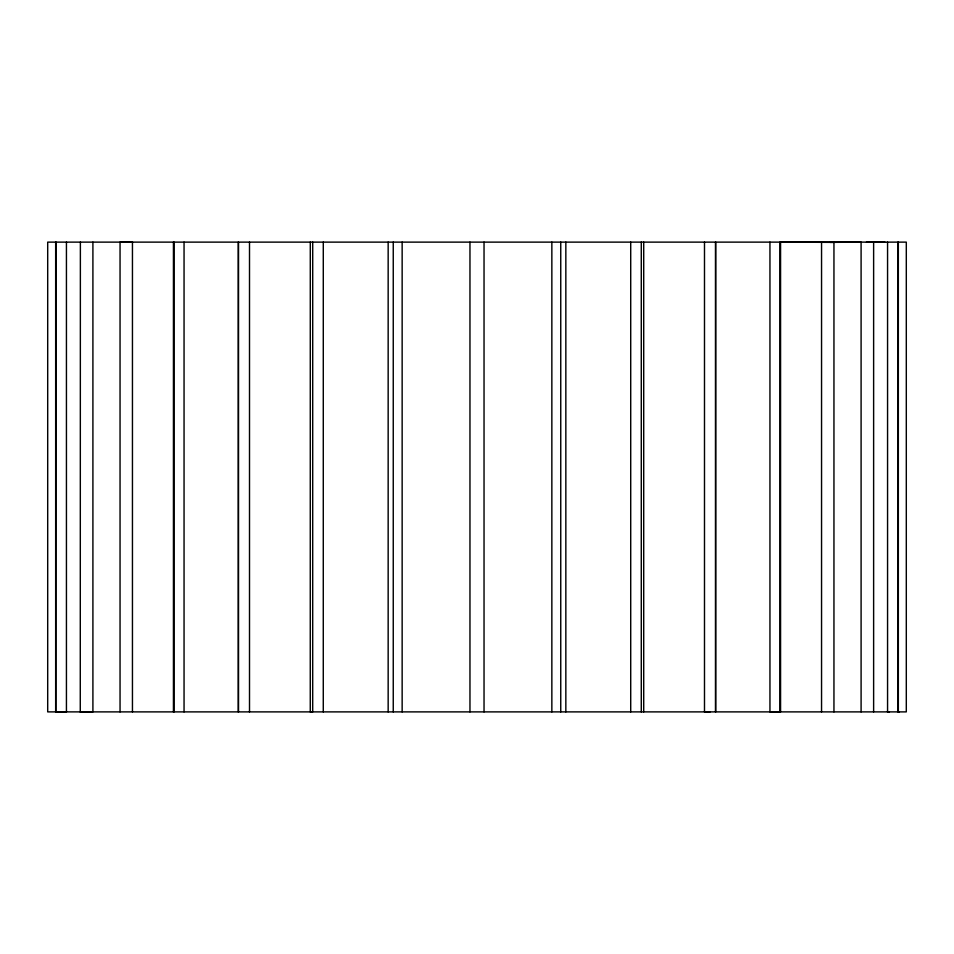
<?xml version="1.0" encoding="UTF-8"?>
<svg xmlns="http://www.w3.org/2000/svg" width="954" height="954" viewBox="0 0 954 954"><rect width="100%" height="100%" fill="white"/><g stroke="black" fill="none" stroke-linecap="round" stroke-linejoin="round"><path stroke-width="1.43" d="M64.598 711.887L55.821 711.875L55.952 242.125M87.529 711.887L80.267 711.863L80.374 242.125M310.288 242.125L310.265 711.887L312.697 711.875L312.709 242.125M323.275 711.887L323.287 242.125M830.135 242.376L861.092 242.137L861.092 711.887M889.402 711.887L47.7 711.887L47.7 242.125L906.3 242.125L906.3 711.887L887.566 711.887L887.566 242.125M132.451 711.887L132.451 242.125L120.049 242.113L120.049 711.887M769.95 242.125L769.95 711.887L779.907 711.887L779.907 242.125L833.951 242.376L833.951 711.887M866.47 242.137L884.871 242.125M710.086 711.887L704.493 711.887L704.493 242.125M123.865 242.113L132.451 242.125M55.821 711.875L66.434 711.887L66.434 242.125M80.267 711.863L92.908 711.887L92.908 242.125M899.264 711.887L898.334 711.887L898.334 242.125M898.048 242.125L898.048 711.887M873.625 242.125L873.625 711.887M821.549 242.376L821.549 711.887M780.563 242.125L780.563 711.887M715.679 242.125L715.679 711.887M715.512 242.125L715.512 711.887M643.711 242.125L643.711 711.887M641.291 242.125L641.291 711.887M630.713 242.125L630.713 711.887M565.841 242.125L565.841 711.887M560.749 242.125L560.749 711.887M551.853 242.125L551.853 711.887M484.036 242.125L484.036 711.887M469.964 242.125L469.964 711.887M402.147 242.125L402.147 711.887M393.251 242.125L393.251 711.887M388.159 242.125L388.159 711.887M249.507 242.125L249.507 711.887M238.488 242.125L238.488 711.887M238.321 242.125L238.321 711.887M184.05 242.125L184.05 711.887M174.093 242.125L174.093 711.887M173.437 242.125L173.437 711.887M55.666 242.125L55.666 711.887"/></g></svg>
